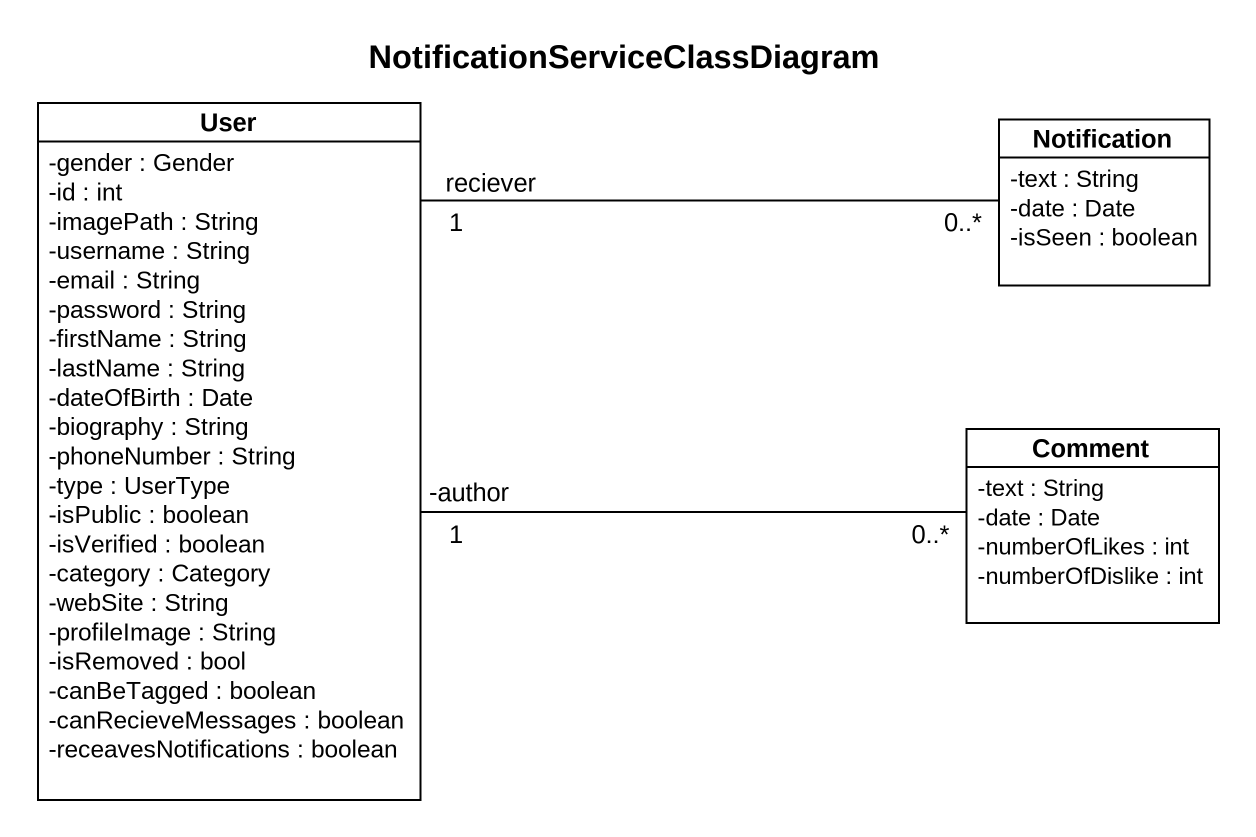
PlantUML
@startuml
title NotificationServiceClassDiagram
hide circle
hide empty members
skinparam classAttributeIconSize 0
class User {
  -gender : Gender
  -id : int
  -imagePath : String
  -username : String
  -email : String
  -password : String
  -firstName : String
  -lastName : String
  -dateOfBirth : Date
  -biography : String
  -phoneNumber : String
  -type : UserType
  -isPublic : boolean
  -isVerified : boolean
  -category : Category
  -webSite : String
  -profileImage : String
  -isRemoved : bool
  -canBeTagged : boolean
  -canRecieveMessages : boolean
  -receavesNotifications : boolean
}
class Notification {
  -text : String
  -date : Date
  -isSeen : boolean
}
class Comment {
  -text : String
  -date : Date
  -numberOfLikes : int
  -numberOfDislike : int
}
User "1" -right- "0..*" Notification : reciever
Comment "0..*" -left- "-author\n1" User
@enduml
